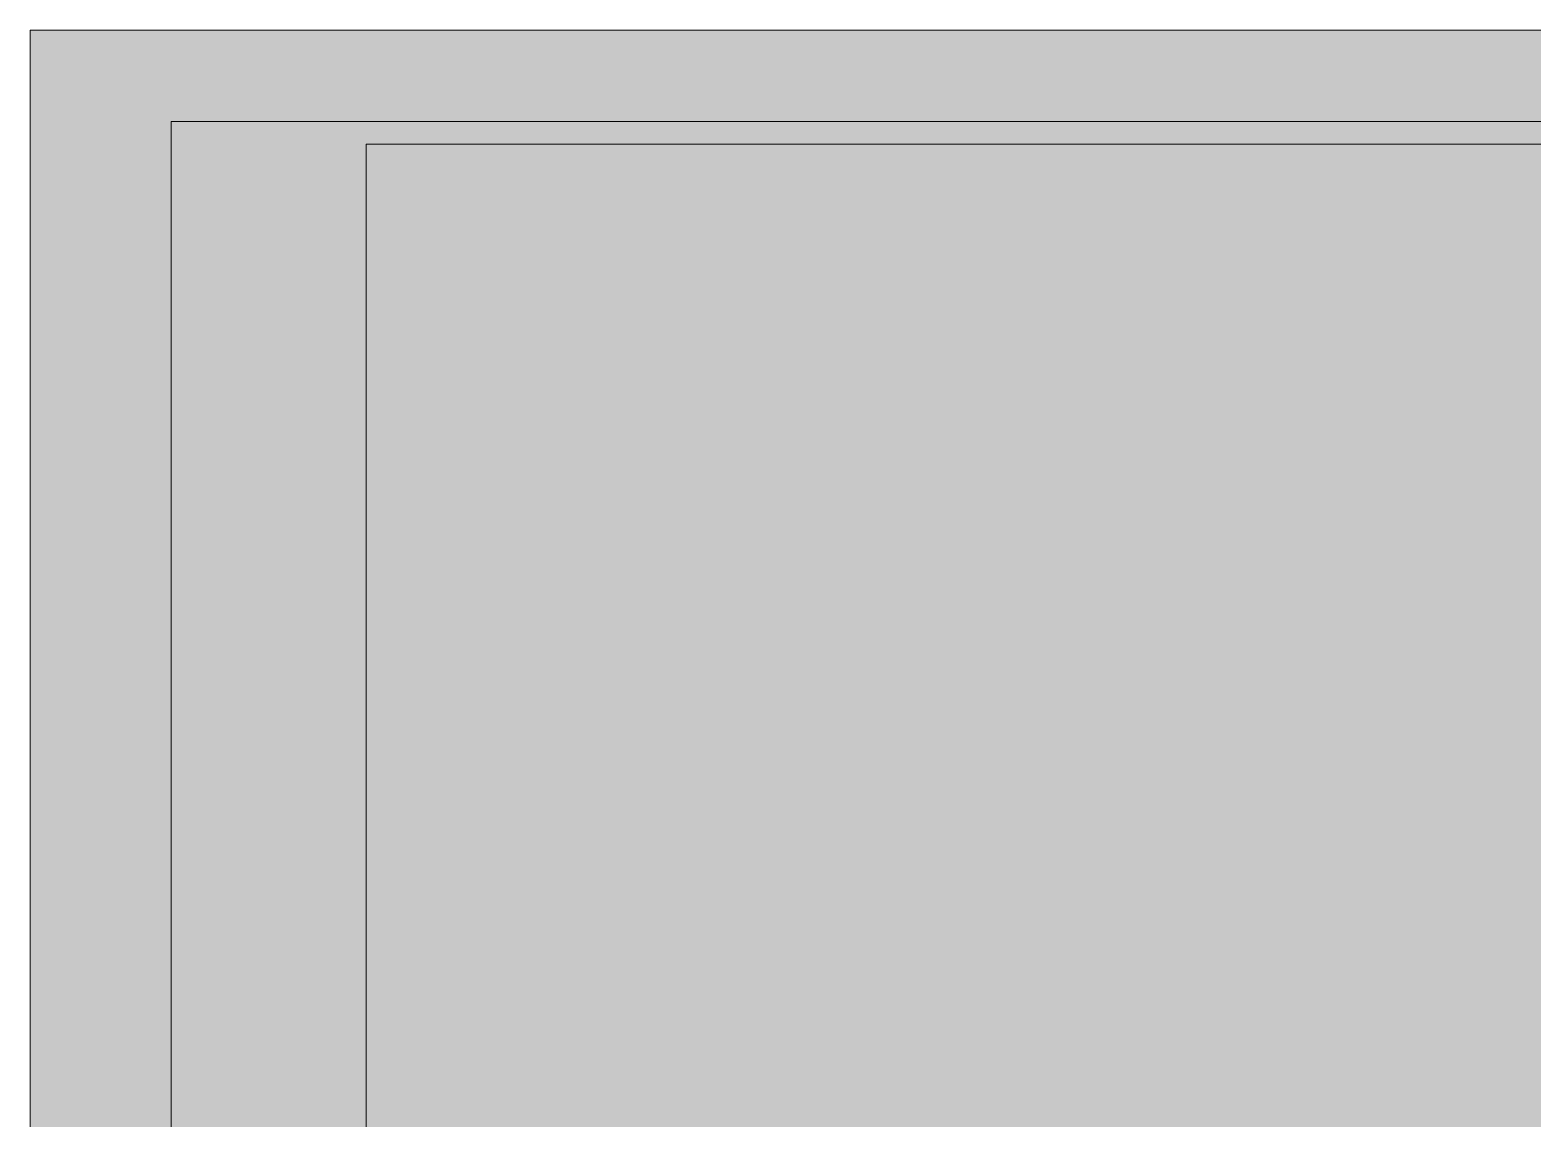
# Model space of a CAD drawing. Header units: metres. Extents: x -3 to 171, y -23 to 41.
# Drawn here: x 6.325 to 7.711, y -1.402 to -0.399 of the extents above; entities that cross this region are included whole.
import ezdxf

# ---------------------------------------------------------------- set-up
doc = ezdxf.new("R2010")
doc.units = ezdxf.units.M
doc.header["$MEASUREMENT"] = 0
for name, color, linetype in [('6._Dach PP STG1_1_310 Dachkonstruktion massiv', 7, 'Continuous'), ('6._Dach PP STG1_1_320 Dachstuhl', 7, 'Continuous'), ('6._Dach PP STG1_1_330 Dachaufbau', 7, 'Continuous')]:
    doc.layers.add(name, color=color, linetype=linetype)

msp = doc.modelspace()

# ---------------------------------------------------------------- hatches: boundary and pattern name
at = {"layer": '6._Dach PP STG1_1_330 Dachaufbau', "linetype": 'Continuous', "lineweight": 0, "true_color": 0x000000}
h = msp.add_hatch(color=18, dxfattribs=at)
h.paths.add_polyline_path([(6.325, -0.3985), (6.325, -1.5115), (12.655, -1.5115), (12.655, -0.3985)])
h.paths.add_polyline_path([(7.8083, -1.2417), (7.8083, -0.7322), (11.1683, -0.7322), (11.1683, -1.2417)], flags=0)

# ---------------------------------------------------------------- linework, layer by layer
at = {"layer": '6._Dach PP STG1_1_310 Dachkonstruktion massiv', "color": 7, "linetype": 'Continuous', "lineweight": 18, "ltscale": 1000, "flags": 128}
for points in [[(6.635, -1.5482), (6.635, -0.5036)], [(6.635, -0.5036), (12.525, -0.5036)]]:
    msp.add_lwpolyline(points, dxfattribs=at)
at = {"layer": '6._Dach PP STG1_1_320 Dachstuhl', "color": 7, "linetype": 'Continuous', "lineweight": 18, "ltscale": 1000, "flags": 128}
for points in [[(6.455, -0.4827), (6.8077, -0.4827), (12.1723, -0.4827), (12.525, -0.4827)], [(6.455, -1.63), (6.455, -0.4827)]]:
    msp.add_lwpolyline(points, dxfattribs=at)
at = {"layer": '6._Dach PP STG1_1_330 Dachaufbau', "color": 7, "linetype": 'Continuous', "lineweight": 18, "ltscale": 1000, "flags": 128}
for points in [[(6.325, -0.3985), (12.655, -0.3985)], [(6.325, -1.5115), (6.325, -0.3985)]]:
    msp.add_lwpolyline(points, dxfattribs=at)

doc.saveas('drawing.dxf')
